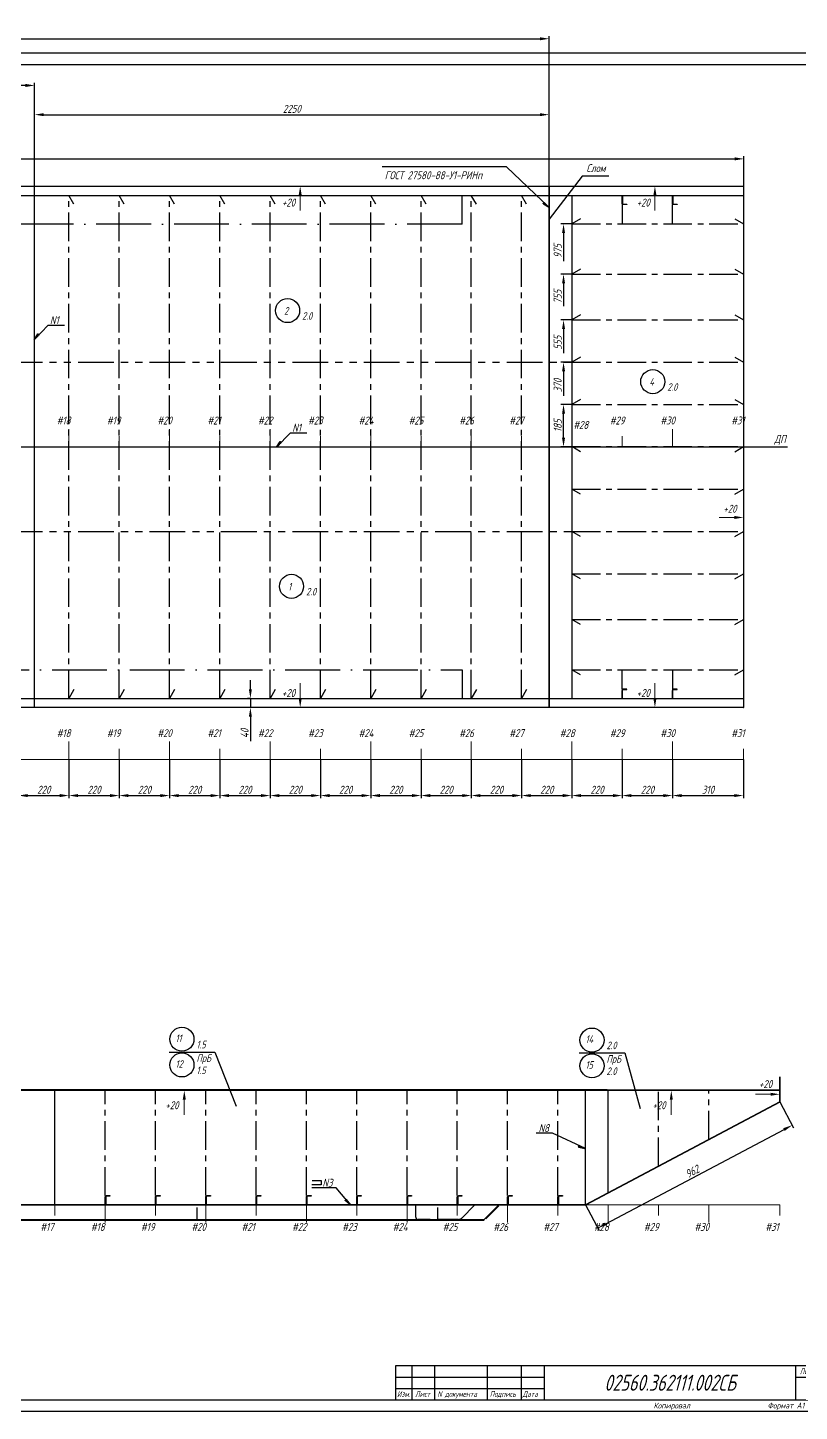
# Model space of a CAD drawing. Header units: millimetres. Extents: x 76485 to 135355, y 8208 to 18817.
# Drawn here: x 89796 to 93171, y 12764 to 18817 of the extents above; entities that cross this region are included whole.
import ezdxf
from ezdxf.enums import TextEntityAlignment as Align

# ---------------------------------------------------------------- set-up
doc = ezdxf.new("R2010")
doc.units = ezdxf.units.MM
doc.header["$PDSIZE"] = -1
for name, pattern in [('CENTER', [2, 1.25, -0.25, 0.25, -0.25]), ('Dashed_dotted', [34, 24, -5, 0, -5]), ('PHANTOM2', [1.25, 0.625, -0.125, 0.125, -0.125, 0.125, -0.125]), ('Short_dashed', [5, 3.75, -1.25])]:
    doc.linetypes.add(name, pattern=pattern)
doc.layers.add('-1', color=7, linetype='Continuous')
doc.layers.add('Frame', color=6, linetype='Continuous')
doc.styles.add('PB_TEXT', font='romans.shx', dxfattribs={"width": 0.7, "oblique": 15})
doc.styles.get("Standard").update_dxf_attribs({"font": 'ГОСТ тип А наклонный.ttf'})
doc.styles.add('ГОСТ', font='ГОСТ тип А.ttf', dxfattribs={"oblique": 15})
doc.dimstyles.new('dim10', dxfattribs={"dimscale": 0.4, "dimtxt": 87.5, "dimasz": 100, "dimexe": 30, "dimexo": 0, "dimgap": 20, "dimtad": 1, "dimdec": 0, "dimdsep": 46, "dimtxsty": 'Standard', "dimcen": 5, "dimadec": 0, "dimazin": 0, "dimtfac": 1, "dimtdec": 0, "dimtmove": 0, "dimatfit": 3, "dimfxl": 1, "dimtolj": 1, "dimtzin": 0, "dimarcsym": 0})
doc.dimstyles.get("Standard").update_dxf_attribs({"dimtxt": 0.18, "dimasz": 0.18, "dimexe": 0.18, "dimexo": 0.0625, "dimgap": 0.09, "dimtad": 0, "dimtih": 1, "dimtoh": 1, "dimdec": 4, "dimzin": 0, "dimdsep": 46, "dimtxsty": 'Standard', "dimcen": 0.09, "dimadec": 0, "dimazin": 0, "dimtfac": 1, "dimtdec": 4, "dimtofl": 0, "dimtmove": 0, "dimatfit": 3, "dimfxl": 1, "dimtolj": 1, "dimtzin": 0, "dimarcsym": 0})

# ---------------------------------------------------------------- blocks, each defined once
blk = doc.blocks.new('A$C128E1BCE')
at = {"linetype": 'Continuous', "lineweight": 9}
blk.add_line((40, 0), (106.5, 0), dxfattribs=at)
at = {"linetype": 'Continuous'}
blk.add_solid([(40, 6.7), (40, -6.7), (0, 0)], dxfattribs=at)
blk = doc.blocks.new('stamp-small-01')
at = {"layer": 'Frame'}
for p, q in [((-185, 15), (0, 15)), ((-185, 0), (-185, 15)), ((-178, 15), (-178, 0)), ((-168, 15), (-168, 0)), ((-145, 15), (-145, 0)), ((-130, 0), (-130, 15)), ((-120, 15), (-120, 0)), ((-10, 0), (-10, 15)), ((-185, 5), (-120, 5))]:
    blk.add_line(p, q, dxfattribs=at)
at = {"layer": 'Frame', "color": 7}
for p, q in [((-185, 10), (-120, 10)), ((-10, 10), (0, 10))]:
    blk.add_line(p, q, dxfattribs=at)
at = {"layer": 'Frame', "color": 7, "style": 'PB_TEXT', "oblique": 15, "width": 0.7}
blk.add_text('Лист', height=2.5, dxfattribs=at).set_placement((-4.99, 11.25), align=Align.CENTER)
for s, p in [('Изм.', (-184.42, 1.25)), ('Лист', (-176.51, 1.32)), ('N документа', (-166.77, 1.32)), ('Подпись', (-143.84, 1.32)), ('Дата', (-129.46, 1.32))]:
    blk.add_text(s, height=2.5, dxfattribs=at).set_placement(p)
blk = doc.blocks.new('A$C65DE2539')
at = {"color": 7}
for points in [[(0, 0), (8410, 0), (8410, 5940), (0, 5940)], [(200, 50), (8360, 50), (8360, 5890), (200, 5890)]]:
    blk.add_lwpolyline(points, close=True, dxfattribs=at)
at = {"color": 7, "xscale": 10, "yscale": 10, "zscale": 10}
blk.add_blockref('stamp-small-01', (8360, 50), dxfattribs=at)
at = {"color": 7, "style": 'ГОСТ', "oblique": 15}
for s, p in [('Копировал', (7717.6, 12.5)), ('Формат А1', (8216.9, 12.5))]:
    blk.add_text(s, height=25, dxfattribs=at).set_placement(p, align=Align.CENTER)
blk = doc.blocks.new('*D80')
at = {"color": 0, "lineweight": -2, "transparency": 16777216}
for p, q in [((92176.1, 17167.9), (92127.4, 17167.9)), ((92139.4, 17022.9), (92139.4, 17127.9)), ((92176.1, 16982.9), (92127.4, 16982.9))]:
    blk.add_line(p, q, dxfattribs=at)
at = {"color": 0, "transparency": 16777216}
for points in [[(92132.8, 17127.9), (92146.1, 17127.9), (92139.4, 17167.9)], [(92132.8, 17022.9), (92146.1, 17022.9), (92139.4, 16982.9)]]:
    blk.add_solid(points, dxfattribs=at)
at = {"layer": 'Defpoints', "color": 0, "transparency": 16777216}
for p in [(92139.4, 17167.9), (92176.1, 17167.9), (92176.1, 16982.9)]:
    blk.add_point(p, dxfattribs=at)
at = {"color": 0, "transparency": 16777216, "insert": (92113.9, 17075.4), "char_height": 35, "attachment_point": 5, "rotation": 90}
blk.add_mtext('\\A1;185', dxfattribs=at)
blk = doc.blocks.new('*D81')
at = {"color": 0, "lineweight": -2, "transparency": 16777216}
for p, q in [((92176.1, 17352.9), (92127.4, 17352.9)), ((92139.4, 17312.9), (92139.4, 17206))]:
    blk.add_line(p, q, dxfattribs=at)
at = {"color": 0, "transparency": 16777216}
blk.add_solid([(92132.8, 17312.9), (92146.1, 17312.9), (92139.4, 17352.9)], dxfattribs=at)
at = {"layer": 'Defpoints', "color": 0, "transparency": 16777216}
for p in [(92139.4, 17352.9), (92176.1, 17352.9), (92176.1, 16982.9)]:
    blk.add_point(p, dxfattribs=at)
at = {"color": 0, "transparency": 16777216, "insert": (92113.7, 17251.2), "char_height": 35, "attachment_point": 5, "rotation": 90}
blk.add_mtext('\\A1;370', dxfattribs=at)
blk = doc.blocks.new('*D82')
at = {"color": 0, "lineweight": -2, "transparency": 16777216}
for p, q in [((92176.1, 17537.9), (92127.4, 17537.9)), ((92139.4, 17497.9), (92139.4, 17392.8))]:
    blk.add_line(p, q, dxfattribs=at)
at = {"color": 0, "transparency": 16777216}
blk.add_solid([(92132.8, 17497.9), (92146.1, 17497.9), (92139.4, 17537.9)], dxfattribs=at)
at = {"layer": 'Defpoints', "color": 0, "transparency": 16777216}
for p in [(92139.4, 17537.9), (92176.1, 17537.9), (92176.1, 16982.9)]:
    blk.add_point(p, dxfattribs=at)
at = {"color": 0, "transparency": 16777216, "insert": (92113.9, 17438.5), "char_height": 35, "attachment_point": 5, "rotation": 90}
blk.add_mtext('\\A1;555', dxfattribs=at)
blk = doc.blocks.new('*D83')
at = {"color": 0, "lineweight": -2, "transparency": 16777216}
for p, q in [((92176.1, 17737.9), (92127.4, 17737.9)), ((92139.4, 17697.9), (92139.4, 17597.7))]:
    blk.add_line(p, q, dxfattribs=at)
at = {"color": 0, "transparency": 16777216}
blk.add_solid([(92132.8, 17697.9), (92146.1, 17697.9), (92139.4, 17737.9)], dxfattribs=at)
at = {"layer": 'Defpoints', "color": 0, "transparency": 16777216}
for p in [(92139.4, 17737.9), (92176.1, 17737.9), (92176.1, 16982.9)]:
    blk.add_point(p, dxfattribs=at)
at = {"color": 0, "transparency": 16777216, "insert": (92113.7, 17639.9), "char_height": 35, "attachment_point": 5, "rotation": 90}
blk.add_mtext('\\A1;755', dxfattribs=at)
blk = doc.blocks.new('*D84')
at = {"color": 0, "lineweight": -2, "transparency": 16777216}
for p, q in [((92176.1, 17957.9), (92127.4, 17957.9)), ((92139.4, 17917.9), (92139.4, 17795.7))]:
    blk.add_line(p, q, dxfattribs=at)
at = {"color": 0, "transparency": 16777216}
blk.add_solid([(92132.8, 17917.9), (92146.1, 17917.9), (92139.4, 17957.9)], dxfattribs=at)
at = {"layer": 'Defpoints', "color": 0, "transparency": 16777216}
for p in [(92139.4, 17957.9), (92176.1, 17957.9), (92176.1, 16982.9)]:
    blk.add_point(p, dxfattribs=at)
at = {"color": 0, "transparency": 16777216, "insert": (92113.7, 17839.6), "char_height": 35, "attachment_point": 5, "rotation": 90}
blk.add_mtext('\\A1;975', dxfattribs=at)
blk = doc.blocks.new('*D85')
at = {"color": 0, "lineweight": -2, "transparency": 16777216}
for p, q in [((85424.6, 18122.9), (85424.6, 18254.6)), ((85464.6, 18242.6), (92888.1, 18242.6)), ((92928.1, 18122.9), (92928.1, 18254.6))]:
    blk.add_line(p, q, dxfattribs=at)
at = {"color": 0, "transparency": 16777216}
for points in [[(85464.6, 18249.3), (85464.6, 18236), (85424.6, 18242.6)], [(92888.1, 18249.3), (92888.1, 18236), (92928.1, 18242.6)]]:
    blk.add_solid(points, dxfattribs=at)
at = {"layer": 'Defpoints', "color": 0, "transparency": 16777216}
for p in [(92928.1, 18242.6), (85424.6, 18122.9), (92928.1, 18122.9)]:
    blk.add_point(p, dxfattribs=at)
at = {"color": 0, "transparency": 16777216, "insert": (89176.4, 18271.6), "char_height": 35, "attachment_point": 5}
blk.add_mtext('\\A1;7503,5*', dxfattribs=at)
blk = doc.blocks.new('*D104')
at = {"color": 0, "lineweight": -2, "transparency": 16777216}
for p, q in [((89756.1, 15615.5), (89756.1, 15445.7)), ((89976.1, 15615.5), (89976.1, 15445.7)), ((89796.1, 15457.7), (89936.1, 15457.7))]:
    blk.add_line(p, q, dxfattribs=at)
at = {"color": 0, "transparency": 16777216}
for points in [[(89796.1, 15464.4), (89796.1, 15451.1), (89756.1, 15457.7)], [(89936.1, 15464.4), (89936.1, 15451.1), (89976.1, 15457.7)]]:
    blk.add_solid(points, dxfattribs=at)
at = {"layer": 'Defpoints', "color": 0, "transparency": 16777216}
for p in [(89756.1, 15615.5), (89976.1, 15615.5), (89976.1, 15457.7)]:
    blk.add_point(p, dxfattribs=at)
at = {"color": 0, "transparency": 16777216, "insert": (89866.1, 15483.2), "char_height": 35, "attachment_point": 5}
blk.add_mtext('\\A1;220', dxfattribs=at)
blk = doc.blocks.new('*D105')
at = {"color": 0, "lineweight": -2, "transparency": 16777216}
for p, q in [((89976.1, 15615.5), (89976.1, 15445.7)), ((90196.1, 15615.5), (90196.1, 15445.7)), ((90016.1, 15457.7), (90156.1, 15457.7))]:
    blk.add_line(p, q, dxfattribs=at)
at = {"color": 0, "transparency": 16777216}
for points in [[(90016.1, 15464.4), (90016.1, 15451.1), (89976.1, 15457.7)], [(90156.1, 15464.4), (90156.1, 15451.1), (90196.1, 15457.7)]]:
    blk.add_solid(points, dxfattribs=at)
at = {"layer": 'Defpoints', "color": 0, "transparency": 16777216}
for p in [(89976.1, 15615.5), (90196.1, 15615.5), (90196.1, 15457.7)]:
    blk.add_point(p, dxfattribs=at)
at = {"color": 0, "transparency": 16777216, "insert": (90086.1, 15483.2), "char_height": 35, "attachment_point": 5}
blk.add_mtext('\\A1;220', dxfattribs=at)
blk = doc.blocks.new('*D106')
at = {"color": 0, "lineweight": -2, "transparency": 16777216}
for p, q in [((90196.1, 15615.5), (90196.1, 15445.7)), ((90416.1, 15615.5), (90416.1, 15445.7)), ((90236.1, 15457.7), (90376.1, 15457.7))]:
    blk.add_line(p, q, dxfattribs=at)
at = {"color": 0, "transparency": 16777216}
for points in [[(90236.1, 15464.4), (90236.1, 15451.1), (90196.1, 15457.7)], [(90376.1, 15464.4), (90376.1, 15451.1), (90416.1, 15457.7)]]:
    blk.add_solid(points, dxfattribs=at)
at = {"layer": 'Defpoints', "color": 0, "transparency": 16777216}
for p in [(90196.1, 15615.5), (90416.1, 15615.5), (90416.1, 15457.7)]:
    blk.add_point(p, dxfattribs=at)
at = {"color": 0, "transparency": 16777216, "insert": (90306.1, 15483.2), "char_height": 35, "attachment_point": 5}
blk.add_mtext('\\A1;220', dxfattribs=at)
blk = doc.blocks.new('*D107')
at = {"color": 0, "lineweight": -2, "transparency": 16777216}
for p, q in [((90416.1, 15615.5), (90416.1, 15445.7)), ((90636.1, 15615.5), (90636.1, 15445.7)), ((90456.1, 15457.7), (90596.1, 15457.7))]:
    blk.add_line(p, q, dxfattribs=at)
at = {"color": 0, "transparency": 16777216}
for points in [[(90456.1, 15464.4), (90456.1, 15451.1), (90416.1, 15457.7)], [(90596.1, 15464.4), (90596.1, 15451.1), (90636.1, 15457.7)]]:
    blk.add_solid(points, dxfattribs=at)
at = {"layer": 'Defpoints', "color": 0, "transparency": 16777216}
for p in [(90416.1, 15615.5), (90636.1, 15615.5), (90636.1, 15457.7)]:
    blk.add_point(p, dxfattribs=at)
at = {"color": 0, "transparency": 16777216, "insert": (90526.1, 15483.2), "char_height": 35, "attachment_point": 5}
blk.add_mtext('\\A1;220', dxfattribs=at)
blk = doc.blocks.new('*D108')
at = {"color": 0, "lineweight": -2, "transparency": 16777216}
for p, q in [((90636.1, 15615.5), (90636.1, 15445.7)), ((90856.1, 15615.5), (90856.1, 15445.7)), ((90676.1, 15457.7), (90816.1, 15457.7))]:
    blk.add_line(p, q, dxfattribs=at)
at = {"color": 0, "transparency": 16777216}
for points in [[(90676.1, 15464.4), (90676.1, 15451.1), (90636.1, 15457.7)], [(90816.1, 15464.4), (90816.1, 15451.1), (90856.1, 15457.7)]]:
    blk.add_solid(points, dxfattribs=at)
at = {"layer": 'Defpoints', "color": 0, "transparency": 16777216}
for p in [(90636.1, 15615.5), (90856.1, 15615.5), (90856.1, 15457.7)]:
    blk.add_point(p, dxfattribs=at)
at = {"color": 0, "transparency": 16777216, "insert": (90746.1, 15483.2), "char_height": 35, "attachment_point": 5}
blk.add_mtext('\\A1;220', dxfattribs=at)
blk = doc.blocks.new('*D109')
at = {"color": 0, "lineweight": -2, "transparency": 16777216}
for p, q in [((90856.1, 15615.5), (90856.1, 15445.7)), ((91076.1, 15615.5), (91076.1, 15445.7)), ((90896.1, 15457.7), (91036.1, 15457.7))]:
    blk.add_line(p, q, dxfattribs=at)
at = {"color": 0, "transparency": 16777216}
for points in [[(90896.1, 15464.4), (90896.1, 15451.1), (90856.1, 15457.7)], [(91036.1, 15464.4), (91036.1, 15451.1), (91076.1, 15457.7)]]:
    blk.add_solid(points, dxfattribs=at)
at = {"layer": 'Defpoints', "color": 0, "transparency": 16777216}
for p in [(90856.1, 15615.5), (91076.1, 15615.5), (91076.1, 15457.7)]:
    blk.add_point(p, dxfattribs=at)
at = {"color": 0, "transparency": 16777216, "insert": (90966.1, 15483.2), "char_height": 35, "attachment_point": 5}
blk.add_mtext('\\A1;220', dxfattribs=at)
blk = doc.blocks.new('*D110')
at = {"color": 0, "lineweight": -2, "transparency": 16777216}
for p, q in [((91076.1, 15615.5), (91076.1, 15445.7)), ((91296.1, 15615.5), (91296.1, 15445.7)), ((91116.1, 15457.7), (91256.1, 15457.7))]:
    blk.add_line(p, q, dxfattribs=at)
at = {"color": 0, "transparency": 16777216}
for points in [[(91116.1, 15464.4), (91116.1, 15451.1), (91076.1, 15457.7)], [(91256.1, 15464.4), (91256.1, 15451.1), (91296.1, 15457.7)]]:
    blk.add_solid(points, dxfattribs=at)
at = {"layer": 'Defpoints', "color": 0, "transparency": 16777216}
for p in [(91076.1, 15615.5), (91296.1, 15615.5), (91296.1, 15457.7)]:
    blk.add_point(p, dxfattribs=at)
at = {"color": 0, "transparency": 16777216, "insert": (91186.1, 15483.2), "char_height": 35, "attachment_point": 5}
blk.add_mtext('\\A1;220', dxfattribs=at)
blk = doc.blocks.new('*D111')
at = {"color": 0, "lineweight": -2, "transparency": 16777216}
for p, q in [((91296.1, 15615.5), (91296.1, 15445.7)), ((91516.1, 15615.5), (91516.1, 15445.7)), ((91336.1, 15457.7), (91476.1, 15457.7))]:
    blk.add_line(p, q, dxfattribs=at)
at = {"color": 0, "transparency": 16777216}
for points in [[(91336.1, 15464.4), (91336.1, 15451.1), (91296.1, 15457.7)], [(91476.1, 15464.4), (91476.1, 15451.1), (91516.1, 15457.7)]]:
    blk.add_solid(points, dxfattribs=at)
at = {"layer": 'Defpoints', "color": 0, "transparency": 16777216}
for p in [(91296.1, 15615.5), (91516.1, 15615.5), (91516.1, 15457.7)]:
    blk.add_point(p, dxfattribs=at)
at = {"color": 0, "transparency": 16777216, "insert": (91406.1, 15483.2), "char_height": 35, "attachment_point": 5}
blk.add_mtext('\\A1;220', dxfattribs=at)
blk = doc.blocks.new('*D112')
at = {"color": 0, "lineweight": -2, "transparency": 16777216}
for p, q in [((91516.1, 15615.5), (91516.1, 15445.7)), ((91736.1, 15615.5), (91736.1, 15445.7)), ((91556.1, 15457.7), (91696.1, 15457.7))]:
    blk.add_line(p, q, dxfattribs=at)
at = {"color": 0, "transparency": 16777216}
for points in [[(91556.1, 15464.4), (91556.1, 15451.1), (91516.1, 15457.7)], [(91696.1, 15464.4), (91696.1, 15451.1), (91736.1, 15457.7)]]:
    blk.add_solid(points, dxfattribs=at)
at = {"layer": 'Defpoints', "color": 0, "transparency": 16777216}
for p in [(91516.1, 15615.5), (91736.1, 15615.5), (91736.1, 15457.7)]:
    blk.add_point(p, dxfattribs=at)
at = {"color": 0, "transparency": 16777216, "insert": (91626.1, 15483.2), "char_height": 35, "attachment_point": 5}
blk.add_mtext('\\A1;220', dxfattribs=at)
blk = doc.blocks.new('*D113')
at = {"color": 0, "lineweight": -2, "transparency": 16777216}
for p, q in [((91736.1, 15615.5), (91736.1, 15445.7)), ((91956.1, 15615.5), (91956.1, 15445.7)), ((91776.1, 15457.7), (91916.1, 15457.7))]:
    blk.add_line(p, q, dxfattribs=at)
at = {"color": 0, "transparency": 16777216}
for points in [[(91776.1, 15464.4), (91776.1, 15451.1), (91736.1, 15457.7)], [(91916.1, 15464.4), (91916.1, 15451.1), (91956.1, 15457.7)]]:
    blk.add_solid(points, dxfattribs=at)
at = {"layer": 'Defpoints', "color": 0, "transparency": 16777216}
for p in [(91736.1, 15615.5), (91956.1, 15615.5), (91956.1, 15457.7)]:
    blk.add_point(p, dxfattribs=at)
at = {"color": 0, "transparency": 16777216, "insert": (91846.1, 15483.2), "char_height": 35, "attachment_point": 5}
blk.add_mtext('\\A1;220', dxfattribs=at)
blk = doc.blocks.new('*D114')
at = {"color": 0, "lineweight": -2, "transparency": 16777216}
for p, q in [((91956.1, 15615.5), (91956.1, 15445.7)), ((92176.1, 15615.5), (92176.1, 15445.7)), ((91996.1, 15457.7), (92136.1, 15457.7))]:
    blk.add_line(p, q, dxfattribs=at)
at = {"color": 0, "transparency": 16777216}
for points in [[(91996.1, 15464.4), (91996.1, 15451.1), (91956.1, 15457.7)], [(92136.1, 15464.4), (92136.1, 15451.1), (92176.1, 15457.7)]]:
    blk.add_solid(points, dxfattribs=at)
at = {"layer": 'Defpoints', "color": 0, "transparency": 16777216}
for p in [(91956.1, 15615.5), (92176.1, 15615.5), (92176.1, 15457.7)]:
    blk.add_point(p, dxfattribs=at)
at = {"color": 0, "transparency": 16777216, "insert": (92066.1, 15483.2), "char_height": 35, "attachment_point": 5}
blk.add_mtext('\\A1;220', dxfattribs=at)
blk = doc.blocks.new('*D115')
at = {"color": 0, "lineweight": -2, "transparency": 16777216}
for p, q in [((92176.1, 15615.5), (92176.1, 15445.7)), ((92396.1, 15615.5), (92396.1, 15445.7)), ((92216.1, 15457.7), (92356.1, 15457.7))]:
    blk.add_line(p, q, dxfattribs=at)
at = {"color": 0, "transparency": 16777216}
for points in [[(92216.1, 15464.4), (92216.1, 15451.1), (92176.1, 15457.7)], [(92356.1, 15464.4), (92356.1, 15451.1), (92396.1, 15457.7)]]:
    blk.add_solid(points, dxfattribs=at)
at = {"layer": 'Defpoints', "color": 0, "transparency": 16777216}
for p in [(92176.1, 15615.5), (92396.1, 15615.5), (92396.1, 15457.7)]:
    blk.add_point(p, dxfattribs=at)
at = {"color": 0, "transparency": 16777216, "insert": (92286.1, 15483.2), "char_height": 35, "attachment_point": 5}
blk.add_mtext('\\A1;220', dxfattribs=at)
blk = doc.blocks.new('*D116')
at = {"color": 0, "lineweight": -2, "transparency": 16777216}
for p, q in [((92396.1, 15615.5), (92396.1, 15445.7)), ((92616.1, 15615.5), (92616.1, 15445.7)), ((92436.1, 15457.7), (92576.1, 15457.7))]:
    blk.add_line(p, q, dxfattribs=at)
at = {"color": 0, "transparency": 16777216}
for points in [[(92436.1, 15464.4), (92436.1, 15451.1), (92396.1, 15457.7)], [(92576.1, 15464.4), (92576.1, 15451.1), (92616.1, 15457.7)]]:
    blk.add_solid(points, dxfattribs=at)
at = {"layer": 'Defpoints', "color": 0, "transparency": 16777216}
for p in [(92396.1, 15615.5), (92616.1, 15615.5), (92616.1, 15457.7)]:
    blk.add_point(p, dxfattribs=at)
at = {"color": 0, "transparency": 16777216, "insert": (92506.1, 15483.2), "char_height": 35, "attachment_point": 5}
blk.add_mtext('\\A1;220', dxfattribs=at)
blk = doc.blocks.new('*D117')
at = {"color": 0, "lineweight": -2, "transparency": 16777216}
for p, q in [((92616.1, 15615.5), (92616.1, 15445.7)), ((92926.1, 15615.5), (92926.1, 15445.7)), ((92656.1, 15457.7), (92886.1, 15457.7))]:
    blk.add_line(p, q, dxfattribs=at)
at = {"color": 0, "transparency": 16777216}
for points in [[(92656.1, 15464.4), (92656.1, 15451.1), (92616.1, 15457.7)], [(92886.1, 15464.4), (92886.1, 15451.1), (92926.1, 15457.7)]]:
    blk.add_solid(points, dxfattribs=at)
at = {"layer": 'Defpoints', "color": 0, "transparency": 16777216}
for p in [(92616.1, 15615.5), (92926.1, 15615.5), (92926.1, 15457.7)]:
    blk.add_point(p, dxfattribs=at)
at = {"color": 0, "transparency": 16777216, "insert": (92771.1, 15483.2), "char_height": 35, "attachment_point": 5}
blk.add_mtext('\\A1;310', dxfattribs=at)
blk = doc.blocks.new('*D138')
at = {"color": 0, "lineweight": -2, "transparency": 16777216}
for p, q in [((90769.8, 15922.9), (90769.8, 15962.9)), ((90769.8, 15882.9), (90757.8, 15882.9)), ((90769.8, 15882.9), (90769.8, 15842.9)), ((90769.8, 15842.9), (90757.8, 15842.9)), ((90769.8, 15802.9), (90769.8, 15696.3))]:
    blk.add_line(p, q, dxfattribs=at)
at = {"color": 0, "transparency": 16777216}
for points in [[(90763.1, 15922.9), (90776.4, 15922.9), (90769.8, 15882.9)], [(90763.1, 15802.9), (90776.4, 15802.9), (90769.8, 15842.9)]]:
    blk.add_solid(points, dxfattribs=at)
at = {"layer": 'Defpoints', "color": 0, "transparency": 16777216}
for p in [(90769.8, 15882.9), (90769.8, 15842.9), (90769.8, 15842.9)]:
    blk.add_point(p, dxfattribs=at)
at = {"color": 0, "transparency": 16777216, "insert": (90744.3, 15729.6), "char_height": 35, "attachment_point": 5, "rotation": 90}
blk.add_mtext('\\A1;40', dxfattribs=at)
blk = doc.blocks.new('_weld')
at = {"color": 0, "linetype": 'ByBlock'}
for p, q in [((-1.5, 0), (-1.5, 0)), ((-1.5, -0.05), (-1.45, 0)), ((-1.5, -0.09), (-1.41, 0)), ((-1.5, -0.14), (-1.36, 0)), ((-1.5, -0.18), (-1.32, 0)), ((-1.5, -0.22), (-1.28, 0)), ((-1.5, -0.27), (-1.23, 0)), ((-1.43, -0.29), (-1.14, 0)), ((-1.37, -0.27), (-1.1, 0)), ((-1.31, -0.26), (-1.05, 0)), ((-1.26, -0.25), (-1.01, 0)), ((-1.2, -0.24), (-0.96, 0)), ((-1.14, -0.23), (-0.92, 0)), ((-1.09, -0.22), (-0.87, 0)), ((-1.03, -0.21), (-0.83, 0)), ((-0.92, -0.18), (-0.74, 0)), ((-0.86, -0.17), (-0.69, 0)), ((-0.81, -0.16), (-0.65, 0)), ((-0.67, -0.13), (-0.81, 0)), ((-0.63, -0.13), (-0.76, 0)), ((-0.75, -0.15), (-0.6, 0)), ((-0.7, -0.14), (-0.56, 0)), ((-0.64, -0.13), (-0.51, 0)), ((-0.58, -0.12), (-0.47, 0)), ((-0.53, -0.11), (-0.42, 0)), ((-0.41, -0.08), (-0.49, 0)), ((-0.37, -0.07), (-0.45, 0)), ((-0.33, -0.07), (-0.4, 0)), ((-0.36, -0.07), (-0.29, 0)), ((-0.3, -0.06), (-0.24, 0)), ((-0.25, -0.05), (-0.2, 0)), ((-0.19, -0.04), (-0.15, 0)), ((-0.15, -0.03), (-0.18, 0)), ((-0.13, -0.03), (-0.11, 0)), ((-0.11, -0.02), (-0.13, 0)), ((-0.07, -0.01), (-0.09, 0)), ((-0.08, -0.02), (-0.06, 0)), ((-0.04, -0.01), (-0.04, 0)), ((-0.02, 0), (-0.02, 0)), ((-1.27, -0.25), (-1.5, -0.02)), ((-1.31, -0.26), (-1.5, -0.07)), ((-1.34, -0.27), (-1.5, -0.11)), ((-1.38, -0.28), (-1.5, -0.16)), ((-1.42, -0.28), (-1.5, -0.2)), ((-1.46, -0.29), (-1.5, -0.25)), ((-1.49, -0.3), (-1.5, -0.29)), ((-1.48, -0.3), (-1.19, 0)), ((-1.23, -0.25), (-1.48, 0)), ((-1.2, -0.24), (-1.43, 0)), ((-1.16, -0.23), (-1.39, 0)), ((-1.12, -0.22), (-1.34, 0)), ((-1.08, -0.22), (-1.3, 0)), ((-1.05, -0.21), (-1.25, 0)), ((-1.01, -0.2), (-1.21, 0)), ((-0.97, -0.19), (-1.16, 0)), ((-0.93, -0.19), (-1.12, 0)), ((-0.9, -0.18), (-1.07, 0)), ((-0.86, -0.17), (-1.03, 0)), ((-0.82, -0.16), (-0.99, 0)), ((-0.98, -0.2), (-0.78, 0)), ((-0.78, -0.16), (-0.94, 0)), ((-0.75, -0.15), (-0.9, 0)), ((-0.71, -0.14), (-0.85, 0)), ((-0.6, -0.12), (-0.72, 0)), ((-0.56, -0.11), (-0.67, 0)), ((-0.52, -0.1), (-0.63, 0)), ((-0.48, -0.1), (-0.58, 0)), ((-0.45, -0.09), (-0.54, 0)), ((-0.47, -0.09), (-0.38, 0)), ((-0.42, -0.08), (-0.33, 0)), ((-0.3, -0.06), (-0.36, 0)), ((-0.26, -0.05), (-0.31, 0)), ((-0.22, -0.04), (-0.27, 0)), ((-0.18, -0.04), (-0.22, 0))]:
    blk.add_line(p, q, dxfattribs=at)
at = {"color": 0, "linetype": 'ByBlock', "flags": 128}
blk.add_lwpolyline([(-1.5, 0), (0, 0), (-1.5, -0.3)], close=True, dxfattribs=at)
blk = doc.blocks.new('*D153')
at = {"color": 0, "lineweight": -2}
for p, q in [((89826.1, 18122.9), (89826.1, 18448)), ((89866.1, 18436), (92036.1, 18436)), ((92076.1, 18122.9), (92076.1, 18448))]:
    blk.add_line(p, q, dxfattribs=at)
at = {"color": 0}
for points in [[(89866.1, 18442.6), (89866.1, 18429.3), (89826.1, 18436)], [(92036.1, 18429.3), (92036.1, 18442.6), (92076.1, 18436)]]:
    blk.add_solid(points, dxfattribs=at)
at = {"layer": 'Defpoints', "color": 0}
for p in [(92076.1, 18436), (89826.1, 18122.9), (92076.1, 18122.9)]:
    blk.add_point(p, dxfattribs=at)
at = {"color": 0, "ltscale": 0.4, "insert": (90951.1, 18461.5), "char_height": 35, "attachment_point": 5}
blk.add_mtext('\\A1;2250', dxfattribs=at)
blk = doc.blocks.new('*D154')
at = {"color": 0, "lineweight": -2}
for p, q in [((88426.1, 18122.9), (88426.1, 18575.9)), ((89786.1, 18563.9), (88466.1, 18563.9)), ((89826.1, 18122.9), (89826.1, 18575.9))]:
    blk.add_line(p, q, dxfattribs=at)
at = {"color": 0}
for points in [[(88466.1, 18570.5), (88466.1, 18557.2), (88426.1, 18563.9)], [(89786.1, 18557.2), (89786.1, 18570.5), (89826.1, 18563.9)]]:
    blk.add_solid(points, dxfattribs=at)
at = {"layer": 'Defpoints', "color": 0}
for p in [(88426.1, 18563.9), (88426.1, 18122.9), (89826.1, 18122.9)]:
    blk.add_point(p, dxfattribs=at)
at = {"color": 0, "ltscale": 0.4, "insert": (89126.1, 18589.4), "char_height": 35, "attachment_point": 5}
blk.add_mtext('\\A1;1400', dxfattribs=at)
blk = doc.blocks.new('*D156')
at = {"color": 0, "lineweight": -2}
for p, q in [((86151.1, 18122.9), (86151.1, 18780.1)), ((86191.1, 18768.1), (92036.1, 18768.1)), ((92076.1, 18122.9), (92076.1, 18780.1))]:
    blk.add_line(p, q, dxfattribs=at)
at = {"color": 0}
for points in [[(86191.1, 18774.7), (86191.1, 18761.4), (86151.1, 18768.1)], [(92036.1, 18761.4), (92036.1, 18774.7), (92076.1, 18768.1)]]:
    blk.add_solid(points, dxfattribs=at)
at = {"layer": 'Defpoints', "color": 0}
for p in [(92076.1, 18768.1), (86151.1, 18122.9), (92076.1, 18122.9)]:
    blk.add_point(p, dxfattribs=at)
at = {"color": 0, "ltscale": 0.4, "insert": (89113.6, 18793.6), "char_height": 35, "attachment_point": 5}
blk.add_mtext('\\A1;5925', dxfattribs=at)
blk = doc.blocks.new('*D157')
at = {"color": 0, "lineweight": -2}
for p, q in [((93084.9, 14118), (93144.8, 14004.9)), ((92324.5, 13584.2), (93103.8, 13996.8)), ((92234.9, 13668), (92294.8, 13554.9))]:
    blk.add_line(p, q, dxfattribs=at)
at = {"color": 0}
for points in [[(93106.9, 13990.9), (93100.7, 14002.7), (93139.2, 14015.5)], [(92321.4, 13590.1), (92327.6, 13578.3), (92289.2, 13565.5)]]:
    blk.add_solid(points, dxfattribs=at)
at = {"layer": 'Defpoints', "color": 0}
for p in [(93084.9, 14118), (93139.2, 14015.5), (92234.9, 13668)]:
    blk.add_point(p, dxfattribs=at)
at = {"color": 0, "ltscale": 0.4, "insert": (92702.2, 13813.1), "char_height": 35, "attachment_point": 5, "rotation": 27.89727}
blk.add_mtext('\\A1;962', dxfattribs=at)

msp = doc.modelspace()

# ---------------------------------------------------------------- linework, layer by layer
at = {"layer": '-1', "color": 1, "lineweight": 0}
for p, q in [((89976.1, 16982.9), (89976.1, 17061.1)), ((90196.1, 16982.9), (90196.1, 17029.8)), ((90416.1, 16982.9), (90416.1, 17061.1)), ((90636.1, 16982.9), (90636.1, 17029.8)), ((90856.1, 16982.9), (90856.1, 17061.1)), ((91076.1, 16982.9), (91076.1, 17029.8)), ((91296.1, 16982.9), (91296.1, 17061.1)), ((91516.1, 16982.9), (91516.1, 17029.8)), ((91736.1, 16982.9), (91736.1, 17061.1)), ((91956.1, 16982.9), (91956.1, 17029.8)), ((92176.1, 16982.9), (92176.1, 17061.1)), ((92396.1, 16982.9), (92396.1, 17029.8)), ((92616.1, 16982.9), (92616.1, 17061.1)), ((92926.1, 16982.9), (92926.1, 17029.8)), ((89976.1, 15615.5), (89976.1, 15693.6)), ((90416.1, 15615.5), (90416.1, 15693.6)), ((90856.1, 15615.5), (90856.1, 15693.6)), ((91296.1, 15615.5), (91296.1, 15693.6)), ((91736.1, 15615.5), (91736.1, 15693.6)), ((92176.1, 15615.5), (92176.1, 15693.6)), ((92616.1, 15615.5), (92616.1, 15693.6)), ((85426.1, 15615.5), (92926.1, 15615.5)), ((90196.1, 15615.5), (90196.1, 15662.4)), ((90636.1, 15615.5), (90636.1, 15662.4)), ((91076.1, 15615.5), (91076.1, 15662.4)), ((91516.1, 15615.5), (91516.1, 15662.4)), ((91956.1, 15615.5), (91956.1, 15662.4)), ((92396.1, 15615.5), (92396.1, 15662.4)), ((92926.1, 15615.5), (92926.1, 15662.4)), ((85584.9, 13668), (93084.9, 13668)), ((89914.9, 13668), (89914.9, 13621.2)), ((90134.9, 13668), (90134.9, 13589.9)), ((90354.9, 13668), (90354.9, 13621.2)), ((90574.9, 13668), (90574.9, 13589.9)), ((90794.9, 13668), (90794.9, 13621.2)), ((91014.9, 13668), (91014.9, 13589.9)), ((91234.9, 13668), (91234.9, 13621.2)), ((91454.9, 13668), (91454.9, 13589.9)), ((91674.9, 13668), (91674.9, 13621.2)), ((91894.9, 13668), (91894.9, 13589.9)), ((92114.9, 13668), (92114.9, 13621.2)), ((92334.9, 13668), (92334.9, 13589.9)), ((92554.9, 13668), (92554.9, 13621.2)), ((92774.9, 13668), (92774.9, 13589.9)), ((93084.9, 13668), (93084.9, 13621.2))]:
    msp.add_line(p, q, dxfattribs=at)
at = {"color": 3}
for p, q in [((89826.1, 15842.9), (89826.1, 18122.9)), ((89826.1, 16982.9), (92076.1, 16982.9))]:
    msp.add_line(p, q, dxfattribs=at)
for p, q in [((92076.1, 15840.9), (92076.1, 18122.9)), ((92076.1, 18122.9), (92076.1, 15840.9))]:
    msp.add_line(p, q)
at = {"color": 6}
for p, q in [((85426.1, 18082.9), (92926.1, 18082.9)), ((92176.1, 18082.9), (92176.1, 15882.9)), ((85426.1, 15882.9), (92926.1, 15882.9))]:
    msp.add_line(p, q, dxfattribs=at)
at = {"color": 1, "linetype": 'CENTER', "ltscale": 100}
for p, q in [((89976.1, 15882.9), (89976.1, 18082.9)), ((89998.1, 18044.8), (89976.1, 18082.9)), ((90196.1, 15882.9), (90196.1, 18082.9)), ((90218.1, 18044.8), (90196.1, 18082.9)), ((90416.1, 15882.9), (90416.1, 18082.9)), ((90438.1, 18044.8), (90416.1, 18082.9)), ((90636.1, 15882.9), (90636.1, 18082.9)), ((90658.1, 18044.8), (90636.1, 18082.9)), ((90856.1, 15882.9), (90856.1, 18082.9)), ((90878.1, 18044.8), (90856.1, 18082.9)), ((91076.1, 15882.9), (91076.1, 18082.9)), ((91098.1, 18044.8), (91076.1, 18082.9)), ((91296.1, 15882.9), (91296.1, 18082.9)), ((91318.1, 18044.8), (91296.1, 18082.9)), ((91516.1, 15882.9), (91516.1, 18082.9)), ((91538.1, 18044.8), (91516.1, 18082.9)), ((91736.1, 15882.9), (91736.1, 18082.9)), ((91758.1, 18044.8), (91736.1, 18082.9)), ((91956.1, 15882.9), (91956.1, 18082.9)), ((91978.1, 18044.8), (91956.1, 18082.9)), ((92214.3, 17980), (92176.1, 17957.9)), ((92888, 17980), (92926.1, 17957.9)), ((92176.1, 17957.9), (92926.1, 17957.9)), ((92214.3, 17760), (92176.1, 17737.9)), ((92176.1, 17737.9), (92926.1, 17737.9)), ((92888, 17760), (92926.1, 17737.9)), ((92214.3, 17560), (92176.1, 17537.9)), ((92888, 17560), (92926.1, 17537.9)), ((92176.1, 17537.9), (92926.1, 17537.9)), ((92214.3, 17375), (92176.1, 17352.9)), ((92888, 17375), (92926.1, 17352.9)), ((92176.1, 17352.9), (92926.1, 17352.9)), ((92214.3, 17190), (92176.1, 17167.9)), ((92888, 17190), (92926.1, 17167.9)), ((92176.1, 17167.9), (92926.1, 17167.9)), ((92176.1, 16983.9), (92926.1, 16983.9)), ((92214.3, 16961.9), (92176.1, 16983.9)), ((92888, 16961.9), (92926.1, 16983.9)), ((92176.1, 16797.9), (92926.1, 16797.9)), ((92214.3, 16775.9), (92176.1, 16797.9)), ((92888, 16775.9), (92926.1, 16797.9)), ((92176.1, 16612.9), (92926.1, 16612.9)), ((92214.3, 16590.9), (92176.1, 16612.9)), ((92888, 16590.9), (92926.1, 16612.9)), ((92176.1, 16427.9), (92926.1, 16427.9)), ((92214.3, 16405.9), (92176.1, 16427.9)), ((92888, 16405.9), (92926.1, 16427.9)), ((92176.1, 16227.9), (92926.1, 16227.9)), ((92214.3, 16205.9), (92176.1, 16227.9)), ((92888, 16205.9), (92926.1, 16227.9)), ((92176.1, 16007.9), (92926.1, 16007.9)), ((92214.3, 15985.9), (92176.1, 16007.9)), ((92888, 15985.9), (92926.1, 16007.9)), ((89998.1, 15921.1), (89976.1, 15882.9)), ((90218.1, 15921.1), (90196.1, 15882.9)), ((90438.1, 15921.1), (90416.1, 15882.9)), ((90658.1, 15921.1), (90636.1, 15882.9)), ((90878.1, 15921.1), (90856.1, 15882.9)), ((91098.1, 15921.1), (91076.1, 15882.9)), ((91318.1, 15921.1), (91296.1, 15882.9)), ((91538.1, 15921.1), (91516.1, 15882.9)), ((91758.1, 15921.1), (91736.1, 15882.9)), ((91978.1, 15921.1), (91956.1, 15882.9)), ((90134.9, 13708), (90134.9, 14168)), ((90354.9, 13708), (90354.9, 14168)), ((90574.9, 13708), (90574.9, 14168)), ((90794.9, 13708), (90794.9, 14168)), ((91014.9, 13708), (91014.9, 14168)), ((91234.9, 13708), (91234.9, 14168)), ((91454.9, 13708), (91454.9, 14168)), ((91674.9, 13708), (91674.9, 14168)), ((91894.9, 13708), (91894.9, 14168)), ((92114.9, 13708), (92114.9, 14168)), ((92554.9, 13837.4), (92554.9, 14168)), ((92774.9, 13953.9), (92774.9, 14168))]:
    msp.add_line(p, q, dxfattribs=at)
at = {"color": 8, "linetype": 'Dashed_dotted', "ltscale": 10}
for p, q in [((91696.1, 17957.4), (91696.1, 18082.9)), ((91696.1, 17957.4), (86161.1, 17957.4)), ((86161.1, 16008.4), (91696.1, 16008.4)), ((91696.1, 16008.4), (91696.1, 15882.9))]:
    msp.add_line(p, q, dxfattribs=at)
at = {"color": 2, "ltscale": 10}
for p, q in [((92396.1, 18042.9), (92396.1, 17959.9)), ((92616.1, 17959.9), (92616.1, 18042.9)), ((92396.1, 15922.9), (92396.1, 16005.9)), ((92616.1, 16005.9), (92616.1, 15922.9))]:
    msp.add_line(p, q, dxfattribs=at)
at = {"color": 5, "linetype": 'PHANTOM2', "ltscale": 250}
for p, q in [((89391.1, 17352.9), (92176.1, 17352.9)), ((89391.1, 16612.9), (92176.1, 16612.9))]:
    msp.add_line(p, q, dxfattribs=at)
at = {"color": 1, "ltscale": 100}
msp.add_line((85246.4, 16982.9), (93118.5, 16982.9), dxfattribs=at)
at = {"color": 3, "ltscale": 25}
for p, q in [((93084.9, 14118), (93084.9, 14228)), ((93086.9, 14118), (93086.9, 14228)), ((93084.9, 14168), (89069.9, 14168)), ((92329.9, 14170), (89504.9, 14170)), ((92329.9, 14168), (89504.9, 14168)), ((92234.9, 13668), (92234.9, 14168)), ((93084.9, 14169.5), (92329.9, 14169.5)), ((93084.9, 14168), (92329.9, 14168)), ((93084.9, 14118), (93084.9, 14168)), ((93084.9, 14118), (92234.9, 13668)), ((92234.9, 13668), (93084.9, 14118)), ((93085.8, 14116.3), (92235.8, 13666.3)), ((92234.9, 13668), (86309.9, 13668)), ((92234.9, 13666), (86309.9, 13666)), ((89069.9, 13668), (92234.9, 13668))]:
    msp.add_line(p, q, dxfattribs=at)
at = {"color": 6, "ltscale": 10}
for p, q in [((89914.9, 13668), (89914.9, 14168)), ((92334.9, 13721), (92334.9, 14168))]:
    msp.add_line(p, q, dxfattribs=at)
at = {"color": 8, "ltscale": 25}
for p, q in [((90534.9, 13656), (90534.9, 13604)), ((91588.4, 13656), (91588.4, 13604)), ((91792.9, 13604), (91854.9, 13666)), ((91792.9, 13604), (91854.9, 13666)), ((91854.9, 13666), (91796.8, 13607.9)), ((91857, 13663.9), (91798.9, 13605.8)), ((91854.9, 13666), (91801.1, 13612.2)), ((86381.9, 13604), (91792.9, 13604)), ((86386.1, 13604), (91792.9, 13604)), ((86386.1, 13601), (91792.9, 13601))]:
    msp.add_line(p, q, dxfattribs=at)
at = {"color": 8, "linetype": 'Dashed_dotted', "ltscale": 25}
msp.add_line((86386.1, 13604), (91792.9, 13604), dxfattribs=at)
at = {"linetype": 'Continuous'}
for points in [[(91889.3, 18208.5), (91346.1, 18208.5)], [(89884.9, 17514.9), (89956.6, 17514.9)], [(90944.9, 17044.2), (91016.6, 17044.2)], [(92090.9, 13980.6), (92019.2, 13980.6)], [(91145.1, 13741.5), (91037.8, 13741.5)]]:
    msp.add_lwpolyline(points, dxfattribs=at)
for points in [[(92336.9, 18167.4), (92220.6, 18167.4), (92076.1, 17979)], [(93085.8, 14116.3), (93084.9, 14118), (93086.9, 14118)], [(91039.7, 13773.3), (91080, 13773.3), (91080, 13754.9), (91038.7, 13754.9)]]:
    msp.add_lwpolyline(points)
at = {"color": 3}
for points in [[(85426.1, 18122.9), (92926.1, 18122.9), (92926.1, 15842.9), (85426.1, 15842.9)], [(92928.1, 18122.9), (92926.1, 18122.9), (92926.1, 15842.9), (92928.1, 15842.9)]]:
    msp.add_lwpolyline(points, close=True, dxfattribs=at)
at = {"color": 7}
for points in [[(92396.1, 18082.9), (92397.6, 18082.9), (92397.6, 18047.4, 0.414214), (92400.6, 18044.4), (92416.1, 18044.4), (92416.1, 18042.9), (92400.6, 18042.9, -0.414214), (92396.1, 18047.4), (92396.1, 18082.9), (92396.1, 18048.9)], [(92616.1, 18082.9), (92617.6, 18082.9), (92617.6, 18047.4, 0.414214), (92620.6, 18044.4), (92636.1, 18044.4), (92636.1, 18042.9), (92620.6, 18042.9, -0.414214), (92616.1, 18047.4), (92616.1, 18082.9), (92616.1, 18048.9)], [(92396.1, 15882.9), (92397.6, 15882.9), (92397.6, 15918.4, -0.414214), (92400.6, 15921.4), (92416.1, 15921.4), (92416.1, 15922.9), (92400.6, 15922.9, 0.414214), (92396.1, 15918.4), (92396.1, 15882.9), (92396.1, 15916.9)], [(92616.1, 15882.9), (92617.6, 15882.9), (92617.6, 15918.4, -0.414214), (92620.6, 15921.4), (92636.1, 15921.4), (92636.1, 15922.9), (92620.6, 15922.9, 0.414214), (92616.1, 15918.4), (92616.1, 15882.9), (92616.1, 15916.9)]]:
    msp.add_lwpolyline(points, format="xyb", dxfattribs=at)
at = {"color": 1, "ltscale": 25}
for points in [[(90414, 14335.8), (90613.8, 14335.8), (90707.9, 14099.7)], [(92207.4, 14332), (92407.2, 14332), (92474.6, 14088.4)]]:
    msp.add_lwpolyline(points, dxfattribs=at)
at = {"color": 7}
for points in [[(90154.9, 13706), (90140.9, 13706, 0.414214), (90136.9, 13702), (90136.9, 13668), (90134.9, 13668), (90134.9, 13702, -0.414214), (90140.9, 13708), (90154.9, 13708)], [(90374.9, 13706), (90360.9, 13706, 0.414214), (90356.9, 13702), (90356.9, 13668), (90354.9, 13668), (90354.9, 13702, -0.414214), (90360.9, 13708), (90374.9, 13708)], [(90594.9, 13706), (90580.9, 13706, 0.414214), (90576.9, 13702), (90576.9, 13668), (90574.9, 13668), (90574.9, 13702, -0.414214), (90580.9, 13708), (90594.9, 13708)], [(90814.9, 13706), (90800.9, 13706, 0.414214), (90796.9, 13702), (90796.9, 13668), (90794.9, 13668), (90794.9, 13702, -0.414214), (90800.9, 13708), (90814.9, 13708)], [(91034.9, 13706), (91020.9, 13706, 0.414214), (91016.9, 13702), (91016.9, 13668), (91014.9, 13668), (91014.9, 13702, -0.414214), (91020.9, 13708), (91034.9, 13708)], [(91254.9, 13706), (91240.9, 13706, 0.414214), (91236.9, 13702), (91236.9, 13668), (91234.9, 13668), (91234.9, 13702, -0.414214), (91240.9, 13708), (91254.9, 13708)], [(91474.9, 13706), (91460.9, 13706, 0.414214), (91456.9, 13702), (91456.9, 13668), (91454.9, 13668), (91454.9, 13702, -0.414214), (91460.9, 13708), (91474.9, 13708)], [(91694.9, 13706), (91680.9, 13706, 0.414214), (91676.9, 13702), (91676.9, 13668), (91674.9, 13668), (91674.9, 13702, -0.414214), (91680.9, 13708), (91694.9, 13708)], [(91914.9, 13706), (91900.9, 13706, 0.414214), (91896.9, 13702), (91896.9, 13668), (91894.9, 13668), (91894.9, 13702, -0.414214), (91900.9, 13708), (91914.9, 13708)], [(92134.9, 13706), (92120.9, 13706, 0.414214), (92116.9, 13702), (92116.9, 13668), (92114.9, 13668), (92114.9, 13702, -0.414214), (92120.9, 13708), (92134.9, 13708)]]:
    msp.add_lwpolyline(points, format="xyb", close=True, dxfattribs=at)
at = {"color": 8, "linetype": 'Short_dashed', "ltscale": 25}
msp.add_lwpolyline([(91750.7, 13666), (91694.5, 13609.9, -0.198916), (91680.4, 13604), (91502.9, 13604, -0.414188), (91492.9, 13614), (91492.9, 13666)], format="xyb", dxfattribs=at)
at = {"color": 1, "ltscale": 25}
for centre in [(90932.5, 17579), (92529.7, 17268.1), (90949.8, 16372.9), (90470.4, 14392.1), (92263.8, 14388.3), (90470.4, 14279.4), (92263.8, 14275.6)]:
    msp.add_circle(centre, 52.6, dxfattribs=at)

# ---------------------------------------------------------------- block references
msp.add_blockref('A$C65DE2539', (84895.3, 12764.4))
for p, rotation in [((90987.6, 18122.9), 270.0000000000007), ((92539.1, 18122.9), 270.0000000000007), ((92926.1, 16674.1), 180), ((93084.9, 14151.2), 180)]:
    msp.add_blockref('A$C128E1BCE', p, dxfattribs=dict(rotation=rotation))
at = {"xscale": -1}
for p, rotation in [((90987.6, 15842.9), 270.0000000000017), ((92539.1, 15842.9), 270.0000000000017), ((90480.7, 14168), 90), ((92610.8, 14168), 90)]:
    msp.add_blockref('A$C128E1BCE', p, dxfattribs=dict(at, rotation=rotation))

# ---------------------------------------------------------------- texts
at = {"layer": '-1', "color": 1, "lineweight": 0, "style": 'ГОСТ', "oblique": 15}
for s, rotation, p in [('#18', 0, (89922.1, 17080.7)), ('#19', 0, (90141.1, 17080.7)), ('#20', 0, (90362.1, 17080.7)), ('#21', 0, (90581.1, 17080.7)), ('#22', 0, (90802.1, 17080.7)), ('#23', 0, (91021.1, 17080.7)), ('#24', 0, (91242.1, 17080.7)), ('#25', 0, (91461.1, 17080.7)), ('#26', 0, (91682.1, 17080.7)), ('#27', 0, (91901.1, 17080.7)), ('#28', 0, (92181.7, 17061.4)), ('#29', 0, (92341.1, 17080.7)), ('#30', 0, (92562.1, 17080.7)), ('#31', 0, (92872.1, 17080.7)), ('#18', 0, (89922.1, 15713.2)), ('#19', 0, (90141.1, 15713.2)), ('#20', 0, (90362.1, 15713.2)), ('#21', 0, (90581.1, 15713.2)), ('#22', 0, (90802.1, 15713.2)), ('#23', 0, (91021.1, 15713.2)), ('#24', 0, (91242.1, 15713.2)), ('#25', 0, (91461.1, 15713.2)), ('#26', 0, (91682.1, 15713.2)), ('#27', 0, (91901.1, 15713.2)), ('#28', 0, (92122.1, 15713.2)), ('#29', 0, (92341.1, 15713.2)), ('#30', 0, (92562.1, 15713.2)), ('#31', 0, (92872.1, 15713.2)), ('#17', 360, (89850.3, 13553.4)), ('#18', 360, (90071.4, 13553.4)), ('#19', 360, (90290.3, 13553.4)), ('#20', 360, (90511.4, 13553.4)), ('#21', 360, (90730.3, 13553.4)), ('#22', 360, (90951.4, 13553.4)), ('#23', 360, (91170.3, 13553.4)), ('#24', 360, (91391.4, 13553.4)), ('#25', 360, (91610.3, 13553.4)), ('#26', 360, (91831.4, 13553.4)), ('#27', 360, (92050.3, 13553.4)), ('#28', 360, (92271.4, 13553.4)), ('#29', 360, (92490.3, 13553.4)), ('#30', 360, (92711.4, 13553.4)), ('#31', 360, (93021.4, 13553.4))]:
    msp.add_text(s, height=35, rotation=rotation, dxfattribs=at).set_placement(p)
at = {"color": 7, "style": 'ГОСТ', "oblique": 15}
for s, p in [('Слом', (92281.3, 18184.5)), ('ДП', (93086.6, 16999.7))]:
    msp.add_text(s, height=35, dxfattribs=at).set_placement(p, align=Align.CENTER)
for s, p in [('ГОСТ 27580-88-У1-РИНп', (91357.2, 18143)), ('N1', (89892.9, 17509.4)), ('N1', (90952.9, 17038.8)), ('N8', (92030.4, 13975.2)), ('N3', (91084.7, 13736.1))]:
    msp.add_text(s, height=35, dxfattribs=at).set_placement(p, align=Align.BOTTOM_LEFT)
at = {"color": 1, "ltscale": 25, "style": 'ГОСТ', "oblique": 15}
for s, p in [('2', (90917.5, 17561.5)), ('2.0', (90995.9, 17539.1)), ('4', (92514.7, 17250.6)), ('2.0', (92593.1, 17228.1)), ('1', (90934.8, 16355.4)), ('2.0', (91013.2, 16333)), ('11', (90442.1, 14379.6)), ('14', (92235.5, 14375.8)), ('1.5', (90533.8, 14352.2)), ('2.0', (92327.2, 14348.4)), ('12', (90442.1, 14266.9)), ('15', (92235.5, 14263.1)), ('1.5', (90533.8, 14239.5)), ('2.0', (92327.2, 14235.7))]:
    msp.add_text(s, height=33, dxfattribs=at).set_placement(p)
at = {"color": 6, "ltscale": 25, "style": 'ГОСТ', "oblique": 15}
for p in [(90533.8, 14292.9), (92327.2, 14289.1)]:
    msp.add_text('ПрБ', height=33, dxfattribs=at).set_placement(p)
at = {"linetype": 'Continuous', "char_height": 35, "attachment_point": 5}
for insert in [(90936.5, 18051.4), (92488, 18051.4), (92867.2, 16712.2), (90936.5, 15906.2), (92488, 15906.2), (93022.7, 14195.6), (90426.7, 14103.2), (92556.9, 14103.2)]:
    msp.add_mtext('\\A1;+20', dxfattribs=dict(at, insert=insert))
at = {"color": 7, "style": 'PB_TEXT', "oblique": 15, "width": 0.7}
msp.add_attdef('02560.362111.002СБ', text='', height=70, dxfattribs=at).set_placement((92605.3, 12889.4), align=Align.MIDDLE_CENTER)

# ---------------------------------------------------------------- dimensions: what is measured, and where the dimension line sits
for base, p1, p2, override, picture, middle in [((92076.1, 18768.1), (86151.1, 18122.9), (92076.1, 18122.9), {"dimscale": 0.4, "dimlfac": 1, "dimtxsty": 'Standard', "dimsah": 1, "dimtolj": 1}, '*D156', (89113.6, 18793.6)), ((88426.1, 18563.9), (89826.1, 18122.9), (88426.1, 18122.9), {"dimscale": 0.4, "dimlfac": 1, "dimtxsty": 'Standard', "dimsah": 1, "dimtolj": 1}, '*D154', (89126.1, 18589.4)), ((92076.1, 18436), (89826.1, 18122.9), (92076.1, 18122.9), {"dimscale": 0.4, "dimlfac": 1, "dimtxsty": 'Standard', "dimsah": 1, "dimtolj": 1}, '*D153', (90951.1, 18461.5)), ((89976.1, 15457.7), (89756.1, 15615.5), (89976.1, 15615.5), {"dimtmove": 1}, '*D104', (89866.1, 15483.2)), ((90196.1, 15457.7), (89976.1, 15615.5), (90196.1, 15615.5), {"dimtmove": 1}, '*D105', (90086.1, 15483.2)), ((90416.1, 15457.7), (90196.1, 15615.5), (90416.1, 15615.5), {"dimtmove": 1}, '*D106', (90306.1, 15483.2)), ((90636.1, 15457.7), (90416.1, 15615.5), (90636.1, 15615.5), {"dimtmove": 1}, '*D107', (90526.1, 15483.2)), ((90856.1, 15457.7), (90636.1, 15615.5), (90856.1, 15615.5), {"dimtmove": 1}, '*D108', (90746.1, 15483.2)), ((91076.1, 15457.7), (90856.1, 15615.5), (91076.1, 15615.5), {"dimtmove": 1}, '*D109', (90966.1, 15483.2)), ((91296.1, 15457.7), (91076.1, 15615.5), (91296.1, 15615.5), {"dimtmove": 1}, '*D110', (91186.1, 15483.2)), ((91516.1, 15457.7), (91296.1, 15615.5), (91516.1, 15615.5), {"dimtmove": 1}, '*D111', (91406.1, 15483.2)), ((91736.1, 15457.7), (91516.1, 15615.5), (91736.1, 15615.5), {"dimtmove": 1}, '*D112', (91626.1, 15483.2)), ((91956.1, 15457.7), (91736.1, 15615.5), (91956.1, 15615.5), {"dimtmove": 1}, '*D113', (91846.1, 15483.2)), ((92176.1, 15457.7), (91956.1, 15615.5), (92176.1, 15615.5), {"dimtmove": 1}, '*D114', (92066.1, 15483.2)), ((92396.1, 15457.7), (92176.1, 15615.5), (92396.1, 15615.5), {"dimtmove": 1}, '*D115', (92286.1, 15483.2)), ((92616.1, 15457.7), (92396.1, 15615.5), (92616.1, 15615.5), {"dimtmove": 1}, '*D116', (92506.1, 15483.2)), ((92926.1, 15457.7), (92616.1, 15615.5), (92926.1, 15615.5), {"dimtmove": 1}, '*D117', (92771.1, 15483.2))]:
    dim = msp.add_linear_dim(base=base, p1=p1, p2=p2, dimstyle='dim10', override=override)
    dim.commit()
    dim.dimension.update_dxf_attribs({"geometry": picture, "text_midpoint": middle})
dim = msp.add_linear_dim(base=(92928.1, 18242.6), p1=(85424.6, 18122.9), p2=(92928.1, 18122.9), text='7503,5*', dimstyle='dim10', override={"dimpost": '*'})
dim.commit()
dim.dimension.update_dxf_attribs({"geometry": '*D85', "text_midpoint": (89176.4, 18271.6)})
for base, p2, picture, middle in [((92139.4, 17957.9), (92176.1, 17957.9), '*D84', (92139.4, 17839.6)), ((92139.4, 17737.9), (92176.1, 17737.9), '*D83', (92139.4, 17639.9)), ((92139.4, 17537.9), (92176.1, 17537.9), '*D82', (92139.4, 17438.5)), ((92139.4, 17352.9), (92176.1, 17352.9), '*D81', (92139.4, 17251.2))]:
    dim = msp.add_linear_dim(base=base, p1=(92176.1, 16982.9), p2=p2, angle=90, dimstyle='dim10', override={"dimse1": 1, "dimsd1": 1})
    dim.commit()
    dim.dimension.update_dxf_attribs({"geometry": picture, "text_midpoint": middle, "dimtype": 160})
for base, p1, p2, picture, middle in [((92139.4, 17167.9), (92176.1, 16982.9), (92176.1, 17167.9), '*D80', (92113.9, 17075.4)), ((90769.8, 15842.9), (90769.8, 15882.9), (90769.8, 15842.9), '*D138', (90744.3, 15729.6))]:
    dim = msp.add_linear_dim(base=base, p1=p1, p2=p2, angle=90, dimstyle='dim10')
    dim.commit()
    dim.dimension.update_dxf_attribs({"geometry": picture, "text_midpoint": middle})
dim = msp.add_linear_dim(base=(93139.2, 14015.5), p1=(92234.9, 13668), p2=(93084.9, 14118), angle=27.89727, dimstyle='dim10', override={"dimscale": 0.4, "dimlfac": 1, "dimtxsty": 'Standard', "dimsah": 1, "dimtolj": 1})
dim.commit()
dim.dimension.update_dxf_attribs({"geometry": '*D157', "text_midpoint": (92702.2, 13813.1)})

# ---------------------------------------------------------------- leaders
at = {"linetype": 'Continuous'}
for points in [[(92076.1, 18030.5), (91889.3, 18208.5)], [(89824.3, 17451.7), (89884.9, 17514.9)], [(90884.3, 16981), (90944.9, 17044.2)], [(92234.9, 13913.4), (92090.9, 13980.6)], [(91208.2, 13668), (91145.1, 13741.5)]]:
    msp.add_leader(points, dimstyle='Standard', override={"dimscale": 10, "dimasz": 2, "dimclrd": 256, "dimldrblk": '_weld'}, dxfattribs=at)

doc.saveas('drawing.dxf')
